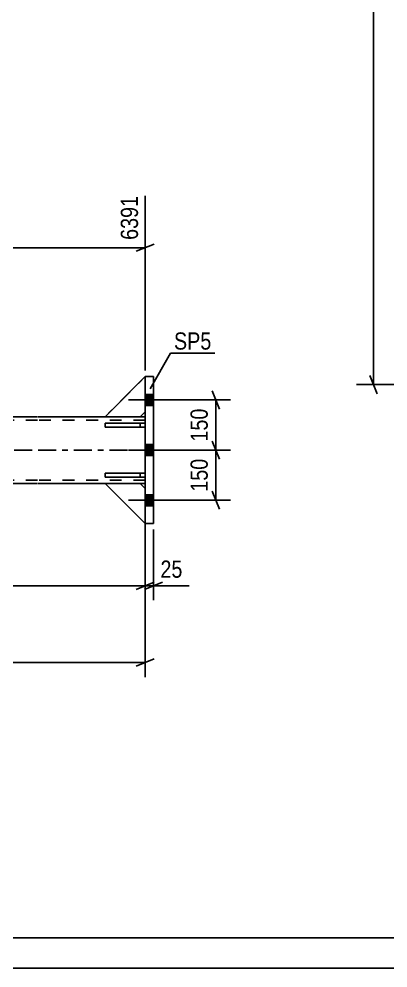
# Model space of a CAD drawing. Header units: millimetres. Extents: x 0 to 841, y 0 to 594.
# Drawn here: x 294.5 to 355.8, y 0 to 157.8 of the extents above; entities that cross this region are included whole.
import ezdxf

# ---------------------------------------------------------------- set-up
doc = ezdxf.new("R2010")
doc.units = ezdxf.units.MM
doc.linetypes.add('DXK_LINE_DOT2', pattern=[3.9198, 1.9599, -1.9599])
doc.linetypes.add('DXK_LINE_DOT3', pattern=[5.9187, 2.979, -0.9799, 0.9799, -0.9799])
doc.styles.add('Arial Narrow', font='ARIALN.TTF', dxfattribs={"height": 0.2})

# ---------------------------------------------------------------- blocks, each defined once
blk = doc.blocks.new('Unknown-761545952-1128 - 13924')
at = {"color": 5, "linetype": 'Continuous'}
for p, q in [((5, 5), (836, 5)), ((0, 0), (841, 0))]:
    blk.add_line(p, q, dxfattribs=at)
blk = doc.blocks.new('Part-761545952-5843 - 5633')
at = {"color": 2, "linetype": 'Continuous'}
for p, q in [((308.83, 81.63), (308.83, 82.3)), ((315.5, 82.3), (308.83, 82.3)), ((315.5, 82.3), (315.49, 82.3)), ((315.5, 81.63), (315.5, 82.3)), ((315.5, 81.63), (308.83, 81.63)), ((315.49, 81.63), (315.5, 81.63))]:
    blk.add_line(p, q, dxfattribs=at)
at = {"color": 7, "linetype": 'DXK_LINE_DOT2'}
for p, q in [((314.66, 81.63), (314.66, 82.3)), ((315.49, 82.3), (315.49, 81.63))]:
    blk.add_line(p, q, dxfattribs=at)
blk = doc.blocks.new('Part-761545952-5806 - 5633')
at = {"color": 7, "linetype": 'DXK_LINE_DOT2'}
for p, q in [((308.83, 91.69), (315.49, 98.36)), ((315.49, 98.36), (308.83, 91.69)), ((315.49, 98.36), (315.49, 92.52)), ((315.49, 98.36), (315.49, 98.36)), ((315.49, 92.52), (315.49, 98.36)), ((314.66, 91.69), (308.83, 91.69)), ((314.66, 91.69), (315.49, 92.52)), ((315.49, 92.52), (314.66, 91.69)), ((315.49, 92.52), (315.49, 92.52))]:
    blk.add_line(p, q, dxfattribs=at)
blk = doc.blocks.new('Part-761545952-5826 - 5633')
at = {"color": 2, "linetype": 'Continuous'}
for p, q in [((315.49, 98.36), (308.83, 91.69)), ((308.83, 91.69), (308.83, 91.69)), ((314.66, 91.69), (308.83, 91.69)), ((315.49, 92.52), (314.66, 91.69)), ((314.66, 91.69), (314.66, 91.69))]:
    blk.add_line(p, q, dxfattribs=at)
at = {"color": 7, "linetype": 'DXK_LINE_DOT2'}
for p, q in [((308.83, 91.69), (315.49, 98.36)), ((315.49, 98.36), (315.49, 92.52)), ((315.49, 98.36), (315.49, 98.36)), ((315.49, 98.36), (315.49, 92.52)), ((315.49, 92.52), (314.66, 91.69)), ((315.49, 92.52), (315.49, 92.52))]:
    blk.add_line(p, q, dxfattribs=at)
blk = doc.blocks.new('Part-761545952-5856 - 5633')
at = {"color": 7, "linetype": 'DXK_LINE_DOT2'}
for p, q in [((314.66, 80.58), (308.83, 80.58)), ((308.83, 80.58), (315.49, 73.91)), ((315.49, 73.91), (308.83, 80.58)), ((315.49, 79.74), (314.66, 80.58)), ((315.49, 79.74), (314.66, 80.58)), ((315.49, 73.91), (315.49, 79.74)), ((315.49, 79.74), (315.49, 79.74)), ((315.49, 73.91), (315.49, 79.74)), ((315.49, 73.91), (315.49, 73.91))]:
    blk.add_line(p, q, dxfattribs=at)
blk = doc.blocks.new('Part-761545952-5808 - 5633')
at = {"color": 2, "linetype": 'Continuous'}
for p, q in [((314.66, 80.58), (308.83, 80.58)), ((308.83, 80.58), (315.49, 73.91)), ((315.49, 79.74), (314.66, 80.58))]:
    blk.add_line(p, q, dxfattribs=at)
at = {"color": 7, "linetype": 'DXK_LINE_DOT2'}
for p, q in [((315.49, 73.91), (308.83, 80.58)), ((315.49, 79.74), (314.66, 80.58)), ((315.49, 73.91), (315.49, 79.74)), ((315.49, 79.74), (315.49, 79.74)), ((315.49, 73.91), (315.49, 79.74)), ((315.49, 73.91), (315.49, 73.91))]:
    blk.add_line(p, q, dxfattribs=at)
blk = doc.blocks.new('Part-761545952-5820 - 5633')
at = {"color": 2, "linetype": 'Continuous'}
for p, q in [((315.49, 98.36), (315.49, 98.36)), ((315.49, 73.91), (315.49, 98.36)), ((316.88, 98.36), (315.49, 98.36)), ((316.88, 98.36), (316.88, 98.36)), ((316.88, 98.36), (316.88, 73.91)), ((315.49, 73.91), (315.49, 73.91)), ((315.49, 73.91), (316.88, 73.91)), ((316.88, 73.91), (316.88, 73.91))]:
    blk.add_line(p, q, dxfattribs=at)
at = {"color": 7, "linetype": 'DXK_LINE_DOT2'}
for p, q in [((315.49, 73.91), (315.49, 98.36)), ((316.88, 73.91), (316.88, 98.36))]:
    blk.add_line(p, q, dxfattribs=at)
blk = doc.blocks.new('Part-761545952-5784 - 5633')
at = {"color": 2, "linetype": 'Continuous'}
for p, q in [((308.83, 89.97), (308.83, 90.63)), ((315.5, 90.63), (308.83, 90.63)), ((315.5, 90.63), (315.49, 90.63)), ((315.5, 89.97), (315.5, 90.63)), ((315.5, 89.97), (308.83, 89.97)), ((315.49, 89.97), (315.5, 89.97))]:
    blk.add_line(p, q, dxfattribs=at)
at = {"color": 7, "linetype": 'DXK_LINE_DOT2'}
for p, q in [((314.66, 89.97), (314.66, 90.63)), ((315.49, 90.63), (315.49, 89.97))]:
    blk.add_line(p, q, dxfattribs=at)
blk = doc.blocks.new('Part-761545952-5807 - 5633')
at = {"color": 7, "linetype": 'DXK_LINE_DOT2'}
for p, q in [((308.83, 91.69), (315.49, 98.36)), ((315.49, 98.36), (308.83, 91.69)), ((315.49, 98.36), (315.49, 92.52)), ((315.49, 98.36), (315.49, 98.36)), ((315.49, 92.52), (315.49, 98.36)), ((314.66, 91.69), (308.83, 91.69)), ((314.66, 91.69), (315.49, 92.52)), ((315.49, 92.52), (314.66, 91.69)), ((315.49, 92.52), (315.49, 92.52))]:
    blk.add_line(p, q, dxfattribs=at)
blk = doc.blocks.new('Part-761545952-5809 - 5633')
at = {"color": 7, "linetype": 'DXK_LINE_DOT2'}
for p, q in [((314.66, 80.58), (308.83, 80.58)), ((308.83, 80.58), (315.49, 73.91)), ((315.49, 73.91), (308.83, 80.58)), ((315.49, 79.74), (314.66, 80.58)), ((315.49, 79.74), (314.66, 80.58)), ((315.49, 73.91), (315.49, 79.74)), ((315.49, 79.74), (315.49, 79.74)), ((315.49, 73.91), (315.49, 79.74)), ((315.49, 73.91), (315.49, 73.91))]:
    blk.add_line(p, q, dxfattribs=at)
blk = doc.blocks.new('Part-761545952-5844 - 5633')
at = {"color": 7, "linetype": 'DXK_LINE_DOT2'}
for p, q in [((315.49, 82.3), (308.83, 82.3)), ((308.83, 82.3), (308.83, 81.63)), ((314.66, 81.63), (314.66, 82.3)), ((315.49, 81.63), (315.49, 82.3)), ((315.49, 82.3), (315.49, 81.63)), ((308.83, 81.63), (315.49, 81.63))]:
    blk.add_line(p, q, dxfattribs=at)
blk = doc.blocks.new('Part-761545952-5845 - 5633')
at = {"color": 7, "linetype": 'DXK_LINE_DOT2'}
for p, q in [((315.49, 90.63), (308.83, 90.63)), ((308.83, 90.63), (308.83, 89.97)), ((314.66, 89.97), (314.66, 90.63)), ((315.49, 89.97), (315.49, 90.63)), ((315.49, 90.63), (315.49, 89.97)), ((308.83, 89.97), (315.49, 89.97))]:
    blk.add_line(p, q, dxfattribs=at)
blk = doc.blocks.new('Part-761545952-5869 - 5633')
at = {"color": 2, "linetype": 'Continuous'}
for p, q in [((297.62, 91.69), (68.82, 91.69)), ((308.83, 91.69), (297.72, 91.69)), ((315.49, 91.69), (314.66, 91.69)), ((297.62, 80.58), (68.82, 80.58)), ((308.83, 80.58), (297.72, 80.58)), ((315.49, 80.58), (314.66, 80.58))]:
    blk.add_line(p, q, dxfattribs=at)
at = {"color": 7, "linetype": 'DXK_LINE_DOT2'}
for p, q in [((314.66, 91.69), (308.83, 91.69)), ((315.49, 80.58), (315.49, 91.69)), ((315.49, 80.58), (315.49, 91.69)), ((297.62, 91.13), (68.82, 91.13)), ((315.49, 91.13), (297.72, 91.13)), ((297.62, 81.13), (68.82, 81.13)), ((315.49, 81.13), (297.72, 81.13)), ((314.66, 80.58), (308.83, 80.58))]:
    blk.add_line(p, q, dxfattribs=at)
at = {"color": 7, "linetype": 'DXK_LINE_DOT3'}
for p, q in [((68.82, 86.13), (297.62, 86.13)), ((297.72, 86.13), (315.49, 86.13))]:
    blk.add_line(p, q, dxfattribs=at)
blk = doc.blocks.new('Bolt-761545952-5870 - 5633')
at = {"linetype": 'Continuous'}
for points in [[(315.49, 95.38), (315.49, 93.55), (316.88, 93.55), (316.88, 95.38)], [(315.49, 95.38), (315.49, 93.55), (316.88, 93.55), (316.88, 95.38)], [(315.49, 95.38), (315.49, 93.55), (316.88, 93.55), (316.88, 95.38)], [(315.49, 95.38), (315.49, 93.55), (316.88, 93.55), (316.88, 95.38)], [(315.49, 87.05), (315.49, 85.22), (316.88, 85.22), (316.88, 87.05)], [(315.49, 87.05), (315.49, 85.22), (316.88, 85.22), (316.88, 87.05)], [(315.49, 78.72), (315.49, 76.88), (316.88, 76.88), (316.88, 78.72)], [(315.49, 78.72), (315.49, 76.88), (316.88, 76.88), (316.88, 78.72)], [(315.49, 78.72), (315.49, 76.88), (316.88, 76.88), (316.88, 78.72)], [(315.49, 78.72), (315.49, 76.88), (316.88, 76.88), (316.88, 78.72)]]:
    blk.add_hatch(color=1, dxfattribs=at).paths.add_polyline_path(points)
at = {"color": 1, "linetype": 'Continuous'}
for p, q in [((316.88, 95.38), (315.49, 95.38)), ((316.88, 95.38), (315.49, 95.38)), ((316.88, 95.38), (315.49, 95.38)), ((316.88, 95.38), (315.49, 95.38)), ((319.33, 94.47), (312.72, 94.47)), ((319.33, 94.47), (312.72, 94.47)), ((319.33, 94.47), (312.72, 94.47)), ((319.33, 94.47), (312.72, 94.47)), ((316.88, 93.55), (315.49, 93.55)), ((316.88, 93.55), (315.49, 93.55)), ((316.88, 93.55), (315.49, 93.55)), ((316.88, 93.55), (315.49, 93.55)), ((316.88, 87.05), (315.49, 87.05)), ((316.88, 87.05), (315.49, 87.05)), ((319.33, 86.13), (312.72, 86.13)), ((319.33, 86.13), (312.72, 86.13)), ((316.88, 85.22), (315.49, 85.22)), ((316.88, 85.22), (315.49, 85.22)), ((319.33, 77.8), (312.72, 77.8)), ((319.33, 77.8), (312.72, 77.8)), ((319.33, 77.8), (312.72, 77.8)), ((319.33, 77.8), (312.72, 77.8)), ((316.88, 78.72), (315.49, 78.72)), ((316.88, 78.72), (315.49, 78.72)), ((316.88, 78.72), (315.49, 78.72)), ((316.88, 78.72), (315.49, 78.72)), ((316.88, 76.88), (315.49, 76.88)), ((316.88, 76.88), (315.49, 76.88)), ((316.88, 76.88), (315.49, 76.88)), ((316.88, 76.88), (315.49, 76.88))]:
    blk.add_line(p, q, dxfattribs=at)
blk = doc.blocks.new('StraightDimension-761545952-5925 - 5633')
at = {"color": 7, "linetype": 'Continuous'}
for p, q in [((315.49, 99.36), (315.49, 128.42)), ((313.99, 119.2), (316.99, 120.4)), ((102.63, 119.8), (315.49, 119.8))]:
    blk.add_line(p, q, dxfattribs=at)
at = {"color": 0, "linetype": 'Continuous'}
blk.add_wipeout([(314.89, 129.02), (310.69, 129.02), (310.69, 120.5), (314.89, 120.5)], dxfattribs=at)
at = {"color": 3, "linetype": 'Continuous', "style": 'Arial Narrow'}
blk.add_text('6391', height=2.863, rotation=90.0002, dxfattribs=at).set_placement((314.29, 121.1))
blk = doc.blocks.new('StraightDimension-761545952-6016 - 5633')
at = {"color": 7, "linetype": 'Continuous'}
for p, q in [((315.49, 79.58), (315.49, 48.4)), ((102.65, 50.8), (315.49, 50.8)), ((313.99, 50.2), (316.99, 51.4))]:
    blk.add_line(p, q, dxfattribs=at)
blk = doc.blocks.new('StraightDimension-761545952-6099 - 5633')
at = {"color": 7, "linetype": 'Continuous'}
for p, q in [((326.62, 87.63), (327.82, 84.63)), ((317.88, 86.13), (329.62, 86.13)), ((327.22, 77.8), (327.22, 86.13)), ((327.82, 76.3), (326.62, 79.3)), ((317.88, 77.8), (329.62, 77.8))]:
    blk.add_line(p, q, dxfattribs=at)
at = {"color": 0}
blk.add_wipeout([(326.47, 85.31), (322.27, 85.31), (322.27, 78.62), (326.47, 78.62)], dxfattribs=at)
at = {"color": 3, "style": 'Arial Narrow'}
blk.add_text('150', height=2.863, rotation=90.0002, dxfattribs=at).set_placement((325.87, 79.22))
blk = doc.blocks.new('StraightDimension-761545952-6108 - 5633')
at = {"color": 7, "linetype": 'Continuous'}
for p, q in [((326.62, 95.97), (327.82, 92.97)), ((317.88, 94.47), (329.62, 94.47)), ((327.22, 86.13), (327.22, 94.47)), ((327.82, 84.63), (326.62, 87.63)), ((317.88, 86.13), (329.62, 86.13))]:
    blk.add_line(p, q, dxfattribs=at)
at = {"color": 0}
blk.add_wipeout([(326.47, 93.64), (322.27, 93.64), (322.27, 86.96), (326.47, 86.96)], dxfattribs=at)
at = {"color": 3, "style": 'Arial Narrow'}
blk.add_text('150', height=2.863, rotation=90.0002, dxfattribs=at).set_placement((325.87, 87.56))
blk = doc.blocks.new('StraightDimension-761545952-8991 - 5633')
at = {"color": 7, "linetype": 'Continuous'}
for p, q in [((315.49, 72.91), (315.49, 61.16)), ((316.88, 72.91), (316.88, 61.16)), ((313.99, 62.96), (316.99, 64.16)), ((318.38, 64.16), (315.38, 62.96)), ((315.49, 63.56), (316.88, 63.56))]:
    blk.add_line(p, q, dxfattribs=at)
at = {"color": 0}
blk.add_wipeout([(322.26, 64.31), (322.26, 68.51), (317.41, 68.51), (317.41, 64.31)], dxfattribs=at)
at = {"color": 7, "linetype": 'Continuous'}
blk.add_line((316.88, 63.56), (322.79, 63.56), dxfattribs=at)
blk.add_line((316.88, 63.56), (322.79, 63.56), dxfattribs=at)
at = {"color": 3, "style": 'Arial Narrow'}
blk.add_text('25', height=2.863, dxfattribs=at).set_placement((318.01, 64.91))
blk = doc.blocks.new('StraightDimension-761545952-8992 - 5633')
at = {"color": 7, "linetype": 'Continuous'}
for p, q in [((315.49, 72.91), (315.49, 61.16)), ((50.94, 63.56), (315.49, 63.56)), ((313.99, 62.96), (316.99, 64.16))]:
    blk.add_line(p, q, dxfattribs=at)
blk = doc.blocks.new('StraightDimension-761545952-23229 - 3083')
at = {"color": 7, "linetype": 'Continuous'}
for p, q in [((353.4, 97.02), (353.4, 317.34)), ((352.8, 98.52), (354, 95.52)), ((403.93, 97.02), (350.55, 97.02))]:
    blk.add_line(p, q, dxfattribs=at)
blk = doc.blocks.new('Mark-761545952-5816 - 5633')
at = {"color": 0}
blk.add_wipeout([(326.47, 102.85), (326.47, 105.85), (320.26, 105.85), (320.26, 102.85)], dxfattribs=at)
blk.add_wipeout([(326.47, 102.85), (326.47, 105.85), (320.26, 105.85), (320.26, 102.85)], dxfattribs=at)
at = {"color": 30, "linetype": 'Continuous'}
for p, q in [((316.29, 96.35), (319.66, 102.25)), ((319.66, 102.25), (327.07, 102.25))]:
    blk.add_line(p, q, dxfattribs=at)
at = {"color": 3, "style": 'Arial Narrow'}
blk.add_text('SP5', height=2.863, dxfattribs=at).set_placement((320.26, 102.85))

msp = doc.modelspace()

# ---------------------------------------------------------------- block references
for name in ['Unknown-761545952-1128 - 13924', 'Part-761545952-5806 - 5633', 'Part-761545952-5826 - 5633', 'Part-761545952-5807 - 5633', 'Part-761545952-5820 - 5633', 'Bolt-761545952-5870 - 5633', 'Part-761545952-5869 - 5633', 'Part-761545952-5784 - 5633', 'Part-761545952-5845 - 5633', 'Part-761545952-5843 - 5633', 'Part-761545952-5844 - 5633', 'Part-761545952-5856 - 5633', 'Part-761545952-5808 - 5633', 'Part-761545952-5809 - 5633']:
    msp.add_blockref(name, (0, 0))

# ---------------------------------------------------------------- next in the draw order: block references
for name in ['StraightDimension-761545952-23229 - 3083', 'StraightDimension-761545952-5925 - 5633', 'StraightDimension-761545952-6099 - 5633', 'StraightDimension-761545952-6016 - 5633']:
    msp.add_blockref(name, (0, 0))

# ---------------------------------------------------------------- next in the draw order: block references
for name in ['StraightDimension-761545952-6108 - 5633', 'StraightDimension-761545952-8991 - 5633']:
    msp.add_blockref(name, (0, 0))

# ---------------------------------------------------------------- next in the draw order: block references
msp.add_blockref('StraightDimension-761545952-8992 - 5633', (0, 0))

# ---------------------------------------------------------------- next in the draw order: block references
msp.add_blockref('Mark-761545952-5816 - 5633', (0, 0))

doc.saveas('drawing.dxf')
